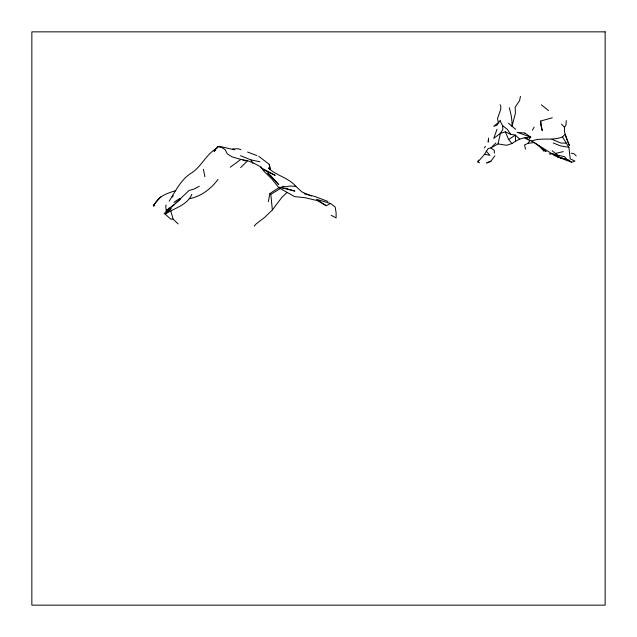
<?xml version="1.0" encoding="UTF-8"?>
<svg xmlns="http://www.w3.org/2000/svg" width="637" height="637" viewBox="0 0 637 637"><rect width="100%" height="100%" fill="white"/><g stroke="black" fill="none" stroke-linecap="round" stroke-linejoin="round"><path stroke-width="0.96" d="M494.352 153.246L494.352 150.483L490.888 147.911L488.133 148.525L484.606 154.258L477.877 161.949L479.557 162.746M566.293 120.584L565.959 124.971L564.525 127.384L564.454 131.748L567.002 140.18M488.412 140.236L488.173 142.107L488.627 138.078M164.099 213.737L169.203 208.02L166.337 211.301L166.623 209.756M268.352 201.563L269.905 193.529L278.831 187.692L294.557 196.602L305.083 197.709L317.513 200.647L326.192 205.711L330.539 203.466L335.189 207.025L336.105 212.79L336.129 217.926L331.152 215.274M520.461 96.33L519.585 100.654L515.174 107.183L515.381 113.386L511.981 126.309L515.699 129.295M153.636 206.062L154.003 204.477L153.198 205.735M495.928 142.943L490.888 147.911L498.023 143.914L500.419 133.3L502.8 129.582L502.681 125.688L501.056 123.084L500.276 120.234L496.764 125.378L493.771 126.261L498.405 122.535L497.489 118.578L500.666 109.564L500.841 106.443L500.117 104.723M477.877 161.949L478.483 160.102M497.003 129.279L493.755 138.388L500.419 133.3L505.34 131.843L510.611 134.28L515.357 135.076L519.681 139.153L524.832 137.648L530.796 137.098L528.407 139.774L524.832 137.648L525.724 138.707L527.46 138.826M154.011 206.046C156.885 196.586 167.189 193.258 175.693 190.622M166.153 205.082L165.684 206.062L166.337 211.301M169.163 201.165C175.828 190.718 181.147 178.925 192.398 172.42C202.136 165.572 206.611 153.541 217.281 147.999M532.421 130.219L534.132 127.074M164.489 213.499L165.222 214.175C174.243 208.012 187.087 205.488 191.825 194.373M484.399 147.967L485.426 146.319M525.477 149.114L524.546 144.973L528.049 143.285L529.976 140.474M154.48 203.951L161.265 196.467M494.877 155.81L490.944 161.177L487.002 162.976M240.866 149.727L238.286 148.763L232.776 148.986L234.408 149.767L219.582 146.414L217.52 146.685L214.064 151.399L215.441 150.149M218.013 179.387C211.15 188.767 200.981 196.562 189.34 198.68M254.195 226.143L256.082 223.985L265.024 217.058L272.365 209.979L281.721 197.534L286.921 192.549M171.879 197.279L173.288 195.877M528.407 139.774L531.712 141.04C541.713 137.074 552.534 141.159 562.431 136.915L565.13 134.296L569.367 145.411L567.392 141.056M240.627 167.587L247.658 160.763L252.356 162.459L261.066 166.99L263.567 170.875L271.856 178.989L278.831 187.692M175.947 202.932L189.117 190.439L194.15 189.022L199.27 186.219M166.607 212.885L171.17 208.57L165.222 214.175L170.597 219.024L173.145 219.184L178.153 223.929M180.255 199.365L169.593 208.275L174.745 204.469M230.244 167.213L240.874 159.425L247.658 160.763M173.925 202.359L179.984 198.274M511.981 143.54L508.637 139.575L515.357 135.076L515.524 141.223L511.981 143.54L506.534 145.276L498.023 143.914M272.365 209.979L270.813 194.357L280.455 188.472M515.524 141.223L519.681 139.153M486.485 162.929L490.944 161.177M572.544 161.997L574.948 161.097L570.195 158.844L568.913 147.33L562.431 136.915M552.287 117.797L540.622 121.046L540.773 125.178L542.246 130.657L540.622 121.046M552.152 150.706L555.329 153.429L563.331 151.63M528.049 143.285L534.204 142.584M566.174 143.158L560.871 143.03L551.905 139.304M311.262 195.965L301.922 191.944L295.863 186.307L289.254 186.076L286.3 186.784L281.928 186.283M568.913 147.33L560.433 145.865L553.195 142.951M217.52 146.685L221.716 147.45L225.148 149.679L227.25 153.788L232.067 156.877L240.874 159.425M571.301 153.183L573.913 153.676L576.206 155.906M484.606 154.258L489.964 155.34L486.166 151.017M240.46 155.675L251.034 159.951L259.928 161.774M304.199 193.791L314.925 196.507L327.84 201.427M569.088 160.381L557.256 156.575L569.088 160.381L571.739 162.292L553.664 155.317M330.539 203.466L316.589 199.341L326.192 205.711M551.101 153.429L558.776 155.85L551.921 153.732L531.712 141.04M242.984 160.006L245.707 160.946M549.174 153.74L550.973 154.369M557.256 156.575L561.683 158.247M247.57 152.044L256.822 155.547M263.216 169.514L275.168 175.35L260.461 167.443M258.67 156.248L269.26 164.33L270.287 169.291L268.376 168.025C276.546 175.772 288.394 177.596 295.863 186.307M534.945 143.078L546.092 151.566L541.561 148.063M555.329 153.429L557.773 155.205L564.525 156.646L567.153 159.823M502.681 125.688L507.394 129.375L510.611 134.28M541.323 104.802L548.505 110.527M508.541 123.236L511.981 126.309C512.252 119.828 511.033 113.752 509.25 107.693M269.905 193.529L270.813 194.357M539.42 146.064L543.982 151.303M561.46 124.072L564.525 127.384M251.034 159.951L252.961 163.446M505.34 131.843L508.637 139.575M170.82 211.07L173.145 219.184M203.442 169.323L204.883 176.768M269.26 164.33L270.032 168.741M605.15 31.85L31.85 31.85L31.85 605.15L605.15 605.15L605.15 31.85M524.872 133.061L517.133 132.313L530.796 137.098L524.872 133.061M287.279 188.807L279.683 187.238L294.851 191.108L287.279 188.807M270.749 175.677L267.62 172.906L278.743 184.666L270.749 175.677"/></g></svg>
